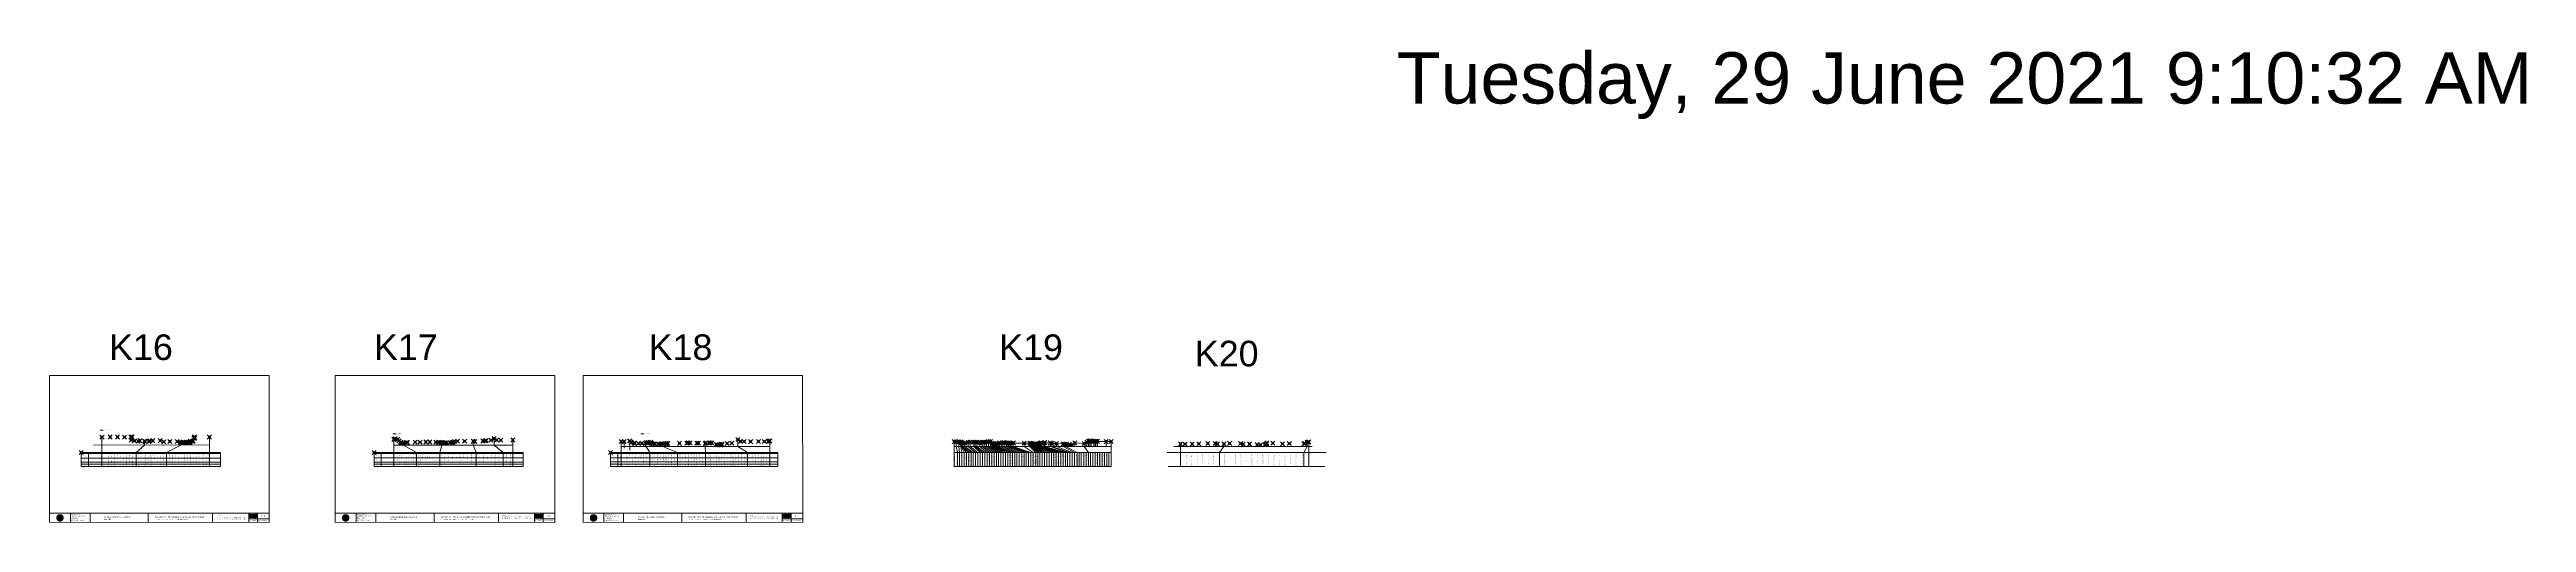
# Model space of a CAD drawing. Header units: millimetres. Extents: x -13548260 to 13046302109, y -19137686871 to 1424966580.
# Drawn here: x -1304308 to 1109468, y -23210 to 437875 of the extents above; entities that cross this region are included whole.
import ezdxf

# ---------------------------------------------------------------- set-up
doc = ezdxf.new("R2010")
doc.units = ezdxf.units.MM
doc.header["$PDMODE"] = 35
doc.header["$PDSIZE"] = 2000
doc.layers.get('0').update_dxf_attribs({"lineweight": 0})
doc.layers.add('geo', color=7, linetype='Continuous', lineweight=0)
doc.styles.get("Standard").update_dxf_attribs({"font": 'arial.ttf'})

# ---------------------------------------------------------------- blocks, each defined once
blk = doc.blocks.new('Geomatics_Circle_SPT')
at = {"layer": 'geo', "color": 2, "linetype": 'Continuous', "lineweight": 0}
for p, q in [((-25, 5), (-5, 25)), ((0, 25), (-25, 0)), ((-25, -5), (5, 25)), ((5, -25), (-25, 5)), ((-25, 0), (0, -25)), ((-10, 23), (-23, 10)), ((10, 23), (-23, -10)), ((-23, 10), (10, -23)), ((-21, 14), (-14, 21)), ((-21, -14), (14, 21)), ((14, -21), (-21, 14)), ((0, 0), (-18, 18)), ((0, 0), (-18, -18)), ((-14, 21), (21, -14)), ((21, 14), (-14, -21)), ((23, -10), (-10, 23)), ((-10, -23), (23, 10)), ((-5, 25), (25, -5)), ((25, 5), (-5, -25)), ((25, 0), (0, 25)), ((0, 0), (18, 18)), ((0, 0), (18, -18)), ((0, -25), (25, 0)), ((5, 25), (25, 5)), ((23, 10), (10, 23)), ((14, 21), (21, 14)), ((18, 18), (18, 18)), ((-5, -25), (-25, -5)), ((-23, -10), (-10, -23)), ((-14, -21), (-21, -14)), ((-18, -18), (-18, -18)), ((25, -5), (5, -25)), ((5, -25), (5, -25)), ((10, -23), (23, -10)), ((21, -14), (14, -21)), ((18, -18), (18, -18))]:
    blk.add_line(p, q, dxfattribs=at)
at = {"layer": 'geo', "color": 1, "linetype": 'Continuous', "lineweight": 0}
for p, q in [((5, 25), (-25, 5)), ((-5, 25), (-25, -5)), ((-25, 0), (10, 23)), ((-25, 0), (-10, 23)), ((14, 21), (-25, -5)), ((-14, 21), (-25, 5)), ((21, 14), (-25, 5)), ((-21, 14), (-25, -5)), ((-25, 0), (23, 10)), ((-25, 0), (-23, 10)), ((0, 0), (-25, 5)), ((-25, 5), (-21, -14)), ((-25, 5), (-5, -25)), ((-25, 5), (14, -21)), ((-25, 5), (-25, 5)), ((0, 0), (-25, -5)), ((-23, -10), (-25, 0)), ((-10, -23), (-25, 0)), ((10, -23), (-25, 0)), ((-23, 10), (0, 25)), ((-23, -10), (0, 25)), ((-23, 10), (18, 18)), ((-23, -10), (18, 18)), ((-23, 10), (-18, 18)), ((-23, -10), (-18, 18)), ((-18, -18), (-23, 10)), ((0, -25), (-23, 10)), ((-23, 10), (18, -18)), ((-23, 10), (25, 0)), ((-23, 9), (-23, 9)), ((-23, -10), (25, 0)), ((-5, 25), (-21, 14)), ((5, 25), (-21, -14)), ((14, 21), (-21, 14)), ((-14, 21), (-21, -14)), ((0, 0), (-21, 14)), ((-21, 14), (-14, -21)), ((-21, 14), (5, -25)), ((-21, 14), (-21, 14)), ((25, 5), (-21, 14)), ((0, 0), (-21, -14)), ((-18, 18), (10, 23)), ((-18, 18), (-10, 23)), ((-18, -18), (10, 23)), ((-18, -18), (-10, 23)), ((-10, -23), (-18, 18)), ((-18, 18), (10, -23)), ((-18, 18), (23, -10)), ((-18, 18), (-18, 18)), ((-18, 18), (23, 10)), ((-18, -18), (23, 10)), ((5, 25), (-14, 21)), ((-5, 25), (-14, -21)), ((0, 0), (-14, 21)), ((-14, 21), (-5, -25)), ((-14, 21), (-14, 21)), ((25, -5), (-14, 21)), ((21, 14), (-14, 21)), ((-14, -21), (25, 5)), ((0, 0), (-14, -21)), ((-10, 23), (0, 25)), ((-10, -23), (0, 25)), ((-10, 23), (0, -25)), ((-10, 23), (18, -18)), ((-10, 23), (-10, 23)), ((-10, 23), (25, 0)), ((-10, 23), (18, 18)), ((-10, -23), (18, 18)), ((25, 0), (-10, -23)), ((0, 0), (-5, 25)), ((-5, 25), (-5, 25)), ((21, -14), (-5, 25)), ((25, 5), (-5, 25)), ((14, 21), (-5, 25)), ((-5, -25), (21, 14)), ((0, 0), (-5, -25)), ((0, 0), (5, 25)), ((0, 25), (10, -23)), ((0, 25), (0, 25)), ((0, 25), (23, -10)), ((0, 25), (23, 10)), ((0, 25), (10, 23)), ((0, -25), (10, 23)), ((0, 0), (14, 21)), ((0, 0), (21, 14)), ((23, 10), (0, -25)), ((0, 0), (25, 5)), ((0, 0), (5, -25)), ((0, 0), (14, -21)), ((0, 0), (21, -14)), ((0, 0), (25, -5)), ((14, -21), (5, 25)), ((25, -5), (5, 25)), ((21, 14), (5, 25)), ((5, 25), (5, 25)), ((5, -25), (14, 21)), ((5, -25), (25, 5)), ((9, 23), (9, 23)), ((10, 23), (18, -18)), ((10, 23), (25, 0)), ((10, 23), (18, 18)), ((18, 18), (10, -23)), ((25, 0), (10, -23)), ((21, -14), (14, 21)), ((25, 5), (14, 21)), ((14, 21), (14, 21)), ((14, -21), (21, 14)), ((18, 18), (23, -10)), ((18, 18), (23, 10)), ((18, 18), (18, 18)), ((23, 10), (18, -18)), ((25, -5), (21, 14)), ((21, 14), (21, 14)), ((21, -14), (25, 5)), ((23, 10), (25, 0)), ((23, 10), (23, 10)), ((25, 0), (23, -10)), ((25, 5), (25, 5)), ((25, 0), (25, 0)), ((-25, 0), (-25, 0)), ((-25, 0), (23, -10)), ((-25, -5), (-25, -5)), ((-25, -5), (-14, -21)), ((-25, -5), (5, -25)), ((-25, -5), (21, -14)), ((-23, -10), (-23, -10)), ((-18, -18), (-23, -10)), ((0, -25), (-23, -10)), ((18, -18), (-23, -10)), ((-21, -14), (25, -5)), ((-21, -14), (-21, -14)), ((-21, -14), (-5, -25)), ((-21, -14), (14, -21)), ((23, -10), (-18, -18)), ((-18, -18), (-18, -18)), ((-10, -23), (-18, -18)), ((10, -23), (-18, -18)), ((-14, -21), (21, -14)), ((-14, -21), (-14, -21)), ((-14, -21), (5, -25)), ((18, -18), (-10, -23)), ((0, -25), (-10, -23)), ((-9, -23), (-9, -23)), ((-5, -25), (25, -5)), ((-5, -25), (14, -21)), ((-5, -25), (-5, -25)), ((23, -10), (0, -25)), ((10, -23), (0, -25)), ((0, -25), (0, -25)), ((5, -25), (21, -14)), ((5, -25), (5, -25)), ((18, -18), (10, -23)), ((10, -23), (10, -23)), ((14, -21), (25, -5)), ((14, -21), (14, -21)), ((23, -10), (18, -18)), ((18, -18), (18, -18)), ((21, -14), (21, -14)), ((23, -9), (23, -9)), ((25, -5), (25, -5))]:
    blk.add_line(p, q, dxfattribs=at)
at = {"layer": 'geo', "color": 114, "linetype": 'Continuous', "lineweight": 0}
for p, q in [((-25, 5), (14, 21)), ((18, 18), (-25, 0)), ((-25, -5), (21, 14)), ((-14, -21), (-25, 5)), ((10, 23), (-23, 10)), ((0, 0), (-23, 10)), ((-23, 10), (-10, -23)), ((0, 0), (-23, -10)), ((-21, 14), (5, 25)), ((-5, -25), (-21, 14)), ((25, 5), (-21, -14)), ((0, 25), (-18, 18)), ((-18, 18), (0, -25)), ((-14, 21), (-5, 25)), ((5, -25), (-14, 21)), ((0, 0), (-10, 23)), ((0, 0), (-10, -23)), ((-5, 25), (14, -21)), ((18, -18), (0, 25)), ((0, 0), (10, 23)), ((0, 0), (23, 10)), ((0, 0), (10, -23)), ((0, 0), (23, -10)), ((5, 25), (21, -14)), ((23, -10), (10, 23)), ((14, 21), (25, -5)), ((25, 0), (18, 18)), ((21, 14), (25, 5)), ((-25, 0), (-18, -18)), ((-21, -14), (-25, -5)), ((-18, -18), (25, 0)), ((25, -5), (-14, -21)), ((-10, -23), (23, -10)), ((21, -14), (-5, -25)), ((0, -25), (18, -18)), ((14, -21), (5, -25))]:
    blk.add_line(p, q, dxfattribs=at)
at = {"layer": 'geo', "color": 250, "linetype": 'Continuous', "lineweight": 0}
for p, q in [((25, 5), (-25, 5)), ((-25, 5), (-25, -5)), ((0, 0), (-25, 0)), ((-23, 10), (23, 10)), ((-23, 10), (-23, 10)), ((-23, -10), (-23, 10)), ((21, 14), (-21, 14)), ((-21, 14), (-21, -14)), ((-18, 18), (18, 18)), ((-18, -18), (-18, 18)), ((-14, 21), (-14, 21)), ((14, 21), (-14, 21)), ((-14, 21), (-14, -21)), ((-10, 23), (10, 23)), ((-10, -23), (-10, 23)), ((-5, 25), (5, 25)), ((-5, 25), (-5, -25)), ((0, 0), (0, 25)), ((0, 0), (0, -25)), ((0, 0), (25, 0)), ((5, 25), (5, -25)), ((10, -23), (10, 23)), ((14, 21), (14, -21)), ((18, -18), (18, 18)), ((21, 14), (21, 14)), ((21, -14), (21, 14)), ((23, 10), (23, -10)), ((25, 5), (25, 5)), ((25, -5), (25, 5)), ((-25, -5), (25, -5)), ((23, -10), (-23, -10)), ((-21, -14), (21, -14)), ((18, -18), (-18, -18)), ((-14, -21), (14, -21)), ((10, -23), (-10, -23)), ((-5, -25), (5, -25))]:
    blk.add_line(p, q, dxfattribs=at)
blk = doc.blocks.new('GeomaticsNZ TITLE BLOCK')
at = {"color": 7, "linetype": 'Continuous', "lineweight": 0}
for p, q in [((0, 95), (0, 1579)), ((0, 1579), (2363, 1579)), ((2363, 1579), (2364, 95)), ((2364, 95), (0, 95)), ((0, 95), (0, 0)), ((0, 0), (2364, -4)), ((16, 95), (2364, 95)), ((224, 95), (224, 0)), ((2364, 95), (383, 95)), ((436, 95), (436, -1)), ((1063, 95), (1063, -2)), ((1755, 95), (1755, -3)), ((2144, 95), (2144, -3)), ((2144, 82), (2239, 82)), ((2144, 71), (2239, 71)), ((2144, 60), (2239, 60)), ((2144, 49), (2239, 49)), ((2144, 35), (2364, 35)), ((2212, 95), (2212, 36)), ((2239, 95), (2239, -3)), ((2364, -4), (2364, 95))]:
    blk.add_line(p, q, dxfattribs=at)
at = {"color": 7, "linetype": 'Continuous', "lineweight": 0, "xscale": 1.36, "yscale": 1.36, "zscale": 1.36}
blk.add_blockref('Geomatics_Circle_SPT', (112, 46), dxfattribs=at)
at = {"color": 7, "linetype": 'Continuous', "lineweight": 0}
for s, p in [('PK&RR', (2213, 85)), ('ST', (2220, 64)), ('PK', (2220, 51))]:
    blk.add_text(s, height=5, dxfattribs=at).set_placement(p)
at = {"color": 7, "linetype": 'Continuous', "lineweight": 0, "attachment_point": 1}
for s, width, heights, insert, char_height in [('{\\C256;Geomatics N.Z. LTD                   }', 125.08, [15.8], (69, 50), 7), ('{\\C256;GEOMATICS N.Z. LTD                   \\PTELEPHONE:  M 021 023 6 00 55;\\PPO BOX 2177\\PSOUTH DUNEDIN\\PDUNEDIN 9044\\PEmail: geomaticsnz@gmail.com}', 3535.73, [94.7], (234, 83), 7), ('{\\C256;OTAGO REGIONAL COUNCIL\\PDunedin}', 3535.73, [0], (589, 64), 15), ('{\\C256;SURVEY OF THE KAKANUI AND KAURU RIVERS 2021}', 3535.73, [0], (1134, 64), 15), ('{\\C256;ELEVATIONS ARE SHOWN IN LOCAL OTAGO DATUM}', 3535.73, [0], (1134, 35), 10), ('{\\C256;Surveyed by:}', 3535.73, [0], (2145, 92), 7), ('{\\C256;Checked by:}', 3535.73, [0], (2145, 59), 7), ('{\\C256;Approved by:}', 3535.73, [0], (2145, 46), 7), ('{\\C256;JOB No 0032021}', 3535.73, [0], (2145, 21), 7), ('{\\C256;Drawn by:}', 3535.73, [0], (2146, 70), 7), ('{\\C256;Drawn:16-JUNE-2021}', 3535.73, [0], (2245, 21), 7)]:
    blk.add_mtext_dynamic_manual_height_columns(s, width=width, gutter_width=159, heights=heights, dxfattribs=dict(at, insert=insert, char_height=char_height))

msp = doc.modelspace()

# ---------------------------------------------------------------- linework, layer by layer
at = {"color": 7, "linetype": 'Continuous', "lineweight": 0}
for p, q in [((-1261519.51, 52162.302), (-1148556.337, 52463.036)), ((-1273488.859, 45000), (-1273488.859, 31248.305)), ((-1273488.859, 45000), (-1137719.644, 45000)), ((-1273488.859, 44076.552), (-1137719.644, 44076.552)), ((-1273488.859, 39458.613), (-1137719.644, 39458.613)), ((-1273488.859, 35602.182), (-1137719.644, 35602.182)), ((-1273488.859, 33627.919), (-1137719.644, 33627.919)), ((-1273488.859, 31248.305), (-1137719.644, 31248.305)), ((-1270307.695, 29878.784), (-1270307.695, 29878.784)), ((-1266475.71, 45000), (-1266475.71, 31248.305)), ((-988063.838, 45000), (-988063.838, 31248.305)), ((-988063.838, 45000), (-842905.665, 45000)), ((-988063.838, 44076.552), (-842905.665, 44076.552)), ((-988063.838, 39805.14), (-842905.665, 39805.14)), ((-988063.838, 35602.182), (-842905.665, 35602.182)), ((-988063.838, 33593.469), (-842905.665, 33593.469)), ((-988063.838, 31248.305), (-842905.665, 31248.305)), ((-984882.674, 29878.784), (-984882.674, 29878.784)), ((-981050.688, 45000), (-981050.688, 31248.305)), ((-757655.392, 45000), (-757655.392, 31248.305)), ((-757655.392, 45000), (-594491.944, 45000)), ((-757655.392, 44076.552), (-594491.944, 44076.552)), ((-757655.392, 39934.137), (-594491.944, 39934.137)), ((-757655.392, 35892.425), (-594491.944, 35892.425)), ((-757655.392, 33783.623), (-594491.944, 33783.623)), ((-757655.392, 31248.305), (-594491.944, 31248.305)), ((-754474.228, 29878.784), (-754474.228, 29878.784)), ((-750642.242, 45000), (-750642.242, 31248.305))]:
    msp.add_line(p, q, dxfattribs=at)
at = {"color": 1, "linetype": 'Continuous', "lineweight": 0}
for p, q in [((-1255074.78, 66878.515), (-1252002.607, 66878.515)), ((-969649.758, 63229.79), (-966577.586, 63229.79)), ((-728123.079, 63229.79), (-725050.906, 63229.79))]:
    msp.add_line(p, q, dxfattribs=at)
at = {"color": 2, "true_color": 0xf1eb1f}
msp.add_line((-1253233.546, 60071), (-1253233.546, 31248.305), dxfattribs=at)
at = {"color": 40, "true_color": 0xf8d731}
for p, q in [((-1148556.337, 60085), (-1148556.337, 31248.305)), ((-852795.059, 57200), (-852795.059, 31248.305))]:
    msp.add_line(p, q, dxfattribs=at)
at = {"linetype": 'Continuous', "lineweight": 0}
for p, q in [((-968939.272, 52181.351), (-852795.059, 52181.351)), ((-747461.506, 50743.884), (-602465.333, 50743.884))]:
    msp.add_line(p, q, dxfattribs=at)
for p, q in [((-968760.317, 57822.549), (-968760.317, 31248.305)), ((-747282.552, 55781.232), (-747282.552, 31248.305)), ((-602465.333, 56646.098), (-602465.333, 31619.171)), ((-208634.882, 50743.884), (-73775.943, 50743.884)), ((-202241.234, 53277), (-202241.234, 31248.305)), ((-1137719.644, 45000), (-1137719.644, 31248.305)), ((-842905.665, 45000), (-842905.665, 31248.305)), ((-594491.944, 45000), (-594491.944, 31248.305)), ((-422708.35, 31248.305), (-269704.489, 31248.305)), ((-215313.046, 45000), (-60329.503, 45000)), ((-214080.847, 31248.305), (-61413.799, 31248.305))]:
    msp.add_line(p, q)
at = {"color": 3}
for p, q in [((-744405.164, 55741.232), (-744405.164, 49289.302)), ((-738967.086, 56311.232), (-738967.086, 47441.6))]:
    msp.add_line(p, q, dxfattribs=at)
at = {"color": 7, "lineweight": 0}
for p, q in [((-422580.723, 55554), (-422580.723, 31120.645)), ((-422580.723, 50743.884), (-269704.489, 50743.884)), ((-420833.471, 55504), (-420833.471, 50743.884)), ((-420833.471, 50743.884), (-419406.854, 45000)), ((-418262.551, 55464), (-418262.551, 50703.884)), ((-418262.551, 50743.884), (-417579.794, 45000)), ((-416208.462, 55504), (-416208.462, 50743.884)), ((-416208.462, 50743.884), (-415195.266, 45000)), ((-415962.034, 54924), (-415962.034, 50743.884)), ((-415962.034, 50743.884), (-413068.065, 45000)), ((-415520.488, 54744), (-415520.488, 50743.884)), ((-415520.488, 50743.884), (-410752.152, 45000)), ((-415169.953, 54334), (-415169.953, 50743.884)), ((-415169.953, 50743.884), (-408522.023, 45000)), ((-414605.245, 54214), (-414605.245, 50743.884)), ((-414605.245, 50743.884), (-406291.882, 45000)), ((-412501.07, 54254), (-412501.07, 50743.884)), ((-404091.368, 45000), (-412501.07, 50743.884)), ((-409116.912, 55024), (-409116.912, 50743.884)), ((-401852.8, 45000), (-409116.912, 50743.884)), ((-407224.894, 55065), (-407224.894, 50743.884)), ((-399534.762, 45000), (-407224.894, 50743.884)), ((-403660.128, 55095), (-403660.128, 50743.884)), ((-397309.453, 45000), (-403660.128, 50743.884)), ((-402128.494, 55005), (-402128.494, 50743.884)), ((-395105.199, 45000), (-402128.494, 50743.884)), ((-400525.391, 54945), (-400525.391, 50743.884)), ((-400525.391, 50743.884), (-392952.476, 45000)), ((-397644.481, 54745), (-397644.481, 50743.884)), ((-397644.481, 50743.884), (-390639.428, 45000)), ((-395398.815, 54955), (-395398.815, 50743.884)), ((-388445.373, 45000), (-395398.815, 50743.884)), ((-393646.068, 54905), (-393646.068, 50743.884)), ((-393646.068, 50743.884), (-386179.134, 45000)), ((-391073.825, 55504), (-391073.825, 50743.884)), ((-391073.825, 50743.884), (-383769.338, 45000)), ((-389299.723, 55504), (-389299.723, 50743.884)), ((-389299.723, 50743.884), (-381602.821, 45000)), ((-387421.869, 55605), (-387421.869, 50844.884)), ((-387421.869, 50844.884), (-379407.03, 45000)), ((-385817.769, 54185), (-385817.769, 50743.884)), ((-385817.769, 50743.884), (-377181.952, 45000)), ((-384206.961, 53855), (-384206.961, 50743.884)), ((-384206.961, 50743.884), (-374888.478, 45000)), ((-383550.897, 53345), (-383550.897, 50743.884)), ((-383550.897, 50743.884), (-372808.716, 45000)), ((-383125.57, 52955), (-383125.57, 50743.884)), ((-370367.266, 45000), (-383125.57, 50743.884)), ((-382254.333, 53335), (-382254.333, 50743.884)), ((-368219.691, 45000), (-382254.333, 50743.884)), ((-380716.395, 53765), (-380716.395, 50743.884)), ((-380716.395, 50743.884), (-365966.929, 45000)), ((-378631.776, 54246), (-378631.776, 50743.884)), ((-375852.718, 54326), (-375852.718, 50743.884)), ((-361516.336, 45000), (-375852.718, 50743.884)), ((-373910.095, 54626), (-373910.095, 50743.884)), ((-359249.611, 45000), (-373910.095, 50743.884)), ((-371892.273, 54546), (-371892.273, 50743.884)), ((-356923.996, 45000), (-371892.273, 50743.884)), ((-369811.371, 54286), (-369811.371, 50743.884)), ((-354627.826, 45000), (-369811.371, 50743.884)), ((-369383.212, 53896), (-369383.212, 50743.884)), ((-369383.212, 50743.884), (-352490.281, 45000)), ((-367349.986, 54196), (-367349.986, 50743.884)), ((-350339.609, 45000), (-367349.986, 50743.884)), ((-365087.069, 54226), (-365087.069, 50743.884)), ((-365087.069, 50743.884), (-348035.316, 45000)), ((-354460.483, 54116), (-354460.483, 50743.884)), ((-354460.483, 50743.884), (-345654.212, 45000)), ((-349095.677, 54007), (-349095.677, 50743.884)), ((-349095.677, 50743.884), (-343196.297, 45000)), ((-347717.872, 53617), (-347717.872, 50743.884)), ((-341314.465, 45000), (-347717.872, 50743.884)), ((-347114.53, 53347), (-347114.53, 50743.884)), ((-347114.53, 50743.884), (-339240.592, 45000)), ((-346014.019, 53247), (-346014.019, 50743.884)), ((-346014.019, 50743.884), (-336886.14, 45000)), ((-344532.001, 53267), (-344532.001, 50743.884)), ((-344532.001, 53267), (-344532.001, 50743.884)), ((-344532.001, 50743.884), (-334675.256, 45000)), ((-343362.316, 53257), (-343362.316, 50743.884)), ((-332475.021, 45000), (-343362.316, 50743.884)), ((-342352.985, 53327), (-342352.985, 50743.884)), ((-330189.245, 45000), (-342352.985, 50743.884)), ((-341031.679, 53447), (-341031.679, 50743.884)), ((-341031.679, 50743.884), (-327778.684, 45000)), ((-340105.404, 53367), (-340105.404, 50743.884)), ((-325699.117, 45000), (-340105.404, 50743.884)), ((-339500.369, 53607), (-339500.369, 50743.884)), ((-323398.685, 45000), (-339500.369, 50743.884)), ((-338358.405, 54307), (-338358.405, 50743.884)), ((-321075.11, 45000), (-338358.405, 50743.884)), ((-335435.989, 54417), (-335435.989, 50743.884)), ((-316482.952, 45000), (-335435.989, 50743.884)), ((-334298.362, 54587), (-334298.362, 50743.884)), ((-334298.362, 49838.592), (-334298.362, 49826.884)), ((-329011.02, 54287), (-329011.02, 50743.884)), ((-329011.02, 50743.884), (-312244.616, 45000)), ((-327463.604, 53857), (-327463.604, 50743.884)), ((-327463.604, 50743.884), (-309989.911, 45000)), ((-323024.43, 53717), (-323024.43, 50743.884)), ((-323024.43, 50743.884), (-307823.686, 45000)), ((-316414.149, 53468), (-316414.149, 50743.884)), ((-316414.149, 50743.884), (-305481.764, 45000)), ((-314929.424, 52928), (-314929.424, 50743.884)), ((-313303.324, 53108), (-313303.324, 50743.884)), ((-310287.32, 52828), (-310287.32, 50743.884)), ((-308072.195, 52403), (-308072.195, 50743.884)), ((-305223.933, 54494), (-305223.933, 50743.884)), ((-296107.208, 53744), (-296107.208, 50743.884)), ((-293438.942, 55054), (-293438.942, 50743.884)), ((-291830.761, 56129), (-291830.761, 50743.884)), ((-290404.701, 56199), (-290404.701, 50743.884)), ((-289260.392, 56389), (-289260.392, 50743.884)), ((-286540.03, 55749), (-286540.03, 50743.884)), ((-285364.647, 55749), (-285364.647, 50743.884)), ((-284601.152, 56119), (-284601.152, 50743.884)), ((-282964.003, 55899), (-282964.003, 50743.884)), ((-274601.681, 55609), (-274601.681, 50848.884)), ((-269704.489, 55779), (-269704.489, 31248.305)), ((-422580.723, 45000), (-269704.489, 45000)), ((-419406.854, 31248.305), (-419406.854, 45000)), ((-417579.794, 31248.305), (-417579.794, 45000)), ((-415195.266, 31248.305), (-415195.266, 45000)), ((-413068.065, 31248.305), (-413068.065, 45000)), ((-410752.152, 31248.305), (-410752.152, 45000)), ((-408522.023, 31248.305), (-408522.023, 45000)), ((-406291.882, 31248.305), (-406291.882, 45000)), ((-404091.368, 31248.305), (-404091.368, 45000)), ((-401852.8, 31248.305), (-401852.8, 45000)), ((-399534.762, 31248.305), (-399534.762, 45000)), ((-397309.453, 31248.305), (-397309.453, 45000)), ((-395105.199, 31248.305), (-395105.199, 45000)), ((-392952.476, 31248.305), (-392952.476, 45000)), ((-390639.428, 31248.305), (-390639.428, 45000)), ((-388445.373, 31248.305), (-388445.373, 45000)), ((-386179.134, 31248.305), (-386179.134, 45000)), ((-383769.338, 31248.305), (-383769.338, 45000)), ((-381602.821, 31248.305), (-381602.821, 45000)), ((-379407.03, 31248.305), (-379407.03, 45000)), ((-377181.952, 31248.305), (-377181.952, 45000)), ((-374888.478, 31248.305), (-374888.478, 45000)), ((-372808.716, 31248.305), (-372808.716, 45000)), ((-370367.266, 31248.305), (-370367.266, 45000)), ((-368219.691, 31248.305), (-368219.691, 45000)), ((-365966.929, 31248.305), (-365966.929, 45000)), ((-361516.336, 31248.305), (-361516.336, 45000)), ((-359249.611, 31248.305), (-359249.611, 45000)), ((-356923.996, 31248.305), (-356923.996, 45000)), ((-354627.826, 31248.305), (-354627.826, 45000)), ((-352490.281, 31248.305), (-352490.281, 45000)), ((-350339.609, 31248.305), (-350339.609, 45000)), ((-348035.316, 31248.305), (-348035.316, 45000)), ((-345654.212, 31248.305), (-345654.212, 45000)), ((-343196.297, 31248.305), (-343196.297, 45000)), ((-341314.465, 31248.305), (-341314.465, 45000)), ((-339240.592, 31248.305), (-339240.592, 45000)), ((-336886.14, 31248.305), (-336886.14, 45000)), ((-334675.256, 31248.305), (-334675.256, 45000)), ((-332475.021, 31248.305), (-332475.021, 45000)), ((-330189.245, 31248.305), (-330189.245, 45000)), ((-327778.684, 31248.305), (-327778.684, 45000)), ((-325699.117, 31248.305), (-325699.117, 45000)), ((-323398.685, 31248.305), (-323398.685, 45000)), ((-321075.11, 31248.305), (-321075.11, 45000)), ((-318781.308, 31248.305), (-318781.308, 45000)), ((-316482.952, 31248.305), (-316482.952, 45000)), ((-314283.094, 31248.305), (-314283.094, 45000)), ((-312244.616, 31248.305), (-312244.616, 45000)), ((-309989.911, 31248.305), (-309989.911, 45000)), ((-307823.686, 31248.305), (-307823.686, 45000)), ((-305481.764, 31248.305), (-305481.764, 45000)), ((-300914.194, 31248.305), (-300914.194, 45000)), ((-298859.895, 31248.305), (-298859.895, 45000)), ((-296475.901, 31248.305), (-296475.901, 45000)), ((-294193.342, 31248.305), (-294193.342, 45000)), ((-289856.484, 31248.305), (-289856.484, 45000)), ((-287624.656, 31248.305), (-287624.656, 45000)), ((-285266.014, 31248.305), (-285266.014, 45000)), ((-283008.821, 31248.305), (-283008.821, 45000)), ((-280776.992, 31248.305), (-280776.992, 45000)), ((-278653.397, 31248.305), (-278653.397, 45000)), ((-276141.098, 31248.305), (-276141.098, 45000)), ((-274025.469, 31248.305), (-274025.469, 45000)), ((-271909.84, 31248.305), (-271909.84, 45000))]:
    msp.add_line(p, q, dxfattribs=at)
at = {"color": 32, "true_color": 0xcd6928}
msp.add_line((-77269.173, 55203), (-77269.173, 31248.305), dxfattribs=at)
at = {"color": 7}
for p, q in [((-1273488.859, 45000), (-1137719.644, 45000)), ((-1273488.859, 45000), (-1137719.644, 45000)), ((-1273488.859, 45000), (-1137719.644, 45000)), ((-988063.838, 45000), (-842905.665, 45000)), ((-988063.838, 45000), (-842905.665, 45000)), ((-988063.838, 45000), (-842905.665, 45000)), ((-757655.392, 45000), (-594491.944, 45000)), ((-757655.392, 45000), (-594491.944, 45000)), ((-757655.392, 45000), (-594491.944, 45000))]:
    msp.add_line(p, q, dxfattribs=at)
at = {"color": 40, "true_color": 0xf8d731}
for points in [[(-1211849.976, 56033), (-1211840.023, 52294.56), (-1219856.203, 45000), (-1219856.203, 31248.305)], [(-1175873.252, 54804), (-1175866.827, 52390.329), (-1190293.95, 45000), (-1190293.95, 31248.305)], [(-959221.18, 54227), (-959215.803, 52207.237), (-946821.577, 45000), (-946821.577, 31248.305)], [(-922149.596, 54678), (-922143.281, 52305.932), (-923969.026, 45000), (-923969.026, 31248.305)], [(-891471.558, 55919), (-891471.558, 52181.351), (-888579.55, 45000), (-888579.55, 31248.305)], [(-871058.903, 58729), (-871058.903, 52181.351), (-862292.817, 45000), (-862292.817, 31248.305)]]:
    msp.add_lwpolyline(points, dxfattribs=at)
at = {"color": 30, "true_color": 0xf26722}
for points in [[(-723852.371, 54171.232), (-723852.371, 52181.351), (-719160.382, 45000), (-719160.382, 31248.305)], [(-706845.437, 53502.232), (-706845.437, 50743.884), (-692373.738, 45000), (-692373.738, 31248.305)], [(-665465.365, 53683.232), (-665465.365, 50743.884), (-665465.365, 50743.884)], [(-665422.86, 50743.884), (-664915.509, 45000), (-664915.509, 31248.305)], [(-633665.824, 57624.232), (-633665.824, 50743.884), (-624208.694, 45000), (-624208.694, 31248.305)]]:
    msp.add_lwpolyline(points, dxfattribs=at)
at = {"color": 1}
msp.add_lwpolyline([(-269704.489, 55779), (-274601.681, 55609), (-282964.003, 55899), (-284601.152, 56119), (-285364.647, 55749), (-286540.03, 55749), (-289260.392, 56389), (-290404.701, 56199), (-291830.761, 56129), (-293438.942, 55054), (-296107.208, 53744), (-305223.933, 54494), (-308072.195, 52403), (-310287.32, 52828), (-313303.324, 53108), (-314929.424, 52928), (-316414.149, 53468), (-323024.43, 53717), (-327463.604, 53857), (-329011.02, 54287), (-334298.362, 54587), (-335435.989, 54417), (-337601.024, 54417), (-338358.405, 54307), (-339500.369, 53607), (-340105.404, 53367), (-341031.679, 53447), (-342352.985, 53327), (-344532.001, 53267), (-346014.019, 53247), (-347114.53, 53347), (-347717.872, 53617), (-349095.677, 54007), (-365087.069, 54226), (-367349.986, 54196), (-369383.212, 53896), (-369383.212, 54286), (-371892.273, 54546), (-373910.095, 54626), (-375852.718, 54326), (-378631.776, 54246), (-380716.395, 53765), (-382254.333, 53335), (-383125.57, 52955), (-383550.897, 53345), (-384206.961, 53855), (-385817.769, 54185), (-387421.869, 55605), (-389299.723, 55585), (-391073.825, 55175), (-393646.068, 54905), (-395398.815, 54955), (-397644.481, 54745), (-400525.391, 54945), (-402128.494, 55005), (-403660.128, 55095), (-407224.894, 55065), (-409116.912, 55024), (-412501.07, 54254), (-414605.245, 54214), (-415169.953, 54334), (-415520.488, 54744), (-415962.034, 54924), (-416208.462, 55504), (-418262.551, 55464), (-420833.471, 55504), (-422580.723, 55554)], dxfattribs=at)
at = {"color": 7, "lineweight": 0}
for points in [[(-378631.776, 54246), (-378631.776, 50743.884), (-363747.918, 45000), (-363747.918, 31248.305)], [(-337601.024, 54407), (-337601.024, 50743.884), (-318781.308, 45000), (-318781.308, 31248.305)], [(-334298.362, 50743.884), (-314283.094, 45000)], [(-314929.424, 51209.931), (-302952.417, 45000), (-302952.417, 31248.305)], [(-296107.208, 50743.884), (-291925.852, 45000), (-291925.852, 31248.305)]]:
    msp.add_lwpolyline(points, dxfattribs=at)
at = {"color": 32, "true_color": 0xcd6928}
for points in [[(-159823.968, 53349), (-159823.968, 50743.884), (-164084.93, 45000), (-164084.93, 31248.305)], [(-78606.481, 55093), (-78606.481, 50743.884), (-82145.882, 45000), (-82145.882, 31248.305)]]:
    msp.add_lwpolyline(points, dxfattribs=at)
for p in [(-1253233.546, 60071), (-1245287.023, 60121), (-1238002.513, 60151), (-1231241.707, 60052), (-1224936.657, 60112), (-1224607.322, 57042), (-1223708.093, 60092), (-1221669.107, 56282), (-1217842.354, 56072), (-1216323.399, 56522), (-1211138.699, 55583), (-1207642.855, 55883), (-1206491.1, 56353), (-1203673.482, 56513), (-1196418.714, 56583), (-1192911.062, 55453), (-1187119.912, 55844), (-1179950.754, 55744), (-1177114.096, 55044), (-1174217.132, 54904), (-1172779.25, 54904), (-1171078.847, 55014), (-1170714.895, 54604), (-1168789.851, 54695), (-1167818.671, 54375), (-1167696.544, 54865), (-1167065.753, 55935), (-1165196.5, 55755), (-1164337.94, 56385), (-1163709.943, 59145), (-1162958.973, 60075), (-1162868.882, 59105), (-968760.317, 57822.549), (-967483.353, 58177), (-964989.072, 58097), (-963777.16, 56447), (-962121.29, 55077), (-961851.865, 54227), (-961622.693, 54247), (-961228.618, 54147), (-959779.215, 54137), (-956564.153, 54687), (-955452.685, 54837), (-948085.394, 55047), (-943302.421, 55017), (-937555.376, 55238), (-933731.679, 55268), (-927970.041, 55068), (-925347.179, 54958), (-923012.994, 54828), (-920632.539, 54588), (-919264.429, 54538), (-917378.712, 54608), (-914064.088, 54678), (-912243.588, 54868), (-911022.979, 55198), (-909676.108, 55698), (-906658.509, 55958), (-899800.945, 56118), (-891471.558, 55919), (-889861.74, 55679), (-889762.252, 55689), (-881896.586, 56209), (-879946.607, 56449), (-878915.421, 56759), (-874169.539, 57089), (-871058.903, 58729), (-868599.263, 57159), (-864617.778, 56989), (-852795.059, 57200), (-202241.234, 53277), (-197807.617, 53247), (-190789.525, 53327), (-184289.782, 53558), (-175456.886, 53808), (-168437.216, 53838), (-166291.389, 53349), (-159823.968, 53349), (-154293.034, 53919), (-143506.13, 53780), (-141162.941, 53160), (-135001.666, 53280), (-127454.08, 52620), (-124277.934, 52421), (-119868.985, 52691), (-118512.465, 53111), (-118037.557, 54261), (-112248.916, 54031), (-102731.623, 53542), (-96146.803, 53822), (-81842.187, 53673), (-80868.877, 53753)]:
    msp.add_point(p)
at = {"color": 40, "true_color": 0xf8d731}
for p in [(-1211849.976, 56033), (-1175873.252, 54804), (-1148556.337, 60085), (-959221.18, 54227), (-922149.596, 54678), (-747282.552, 55781.232), (-744405.164, 55741.232), (-738967.086, 56311.232), (-737785.081, 55131.232), (-737427.414, 54911.232), (-734958.045, 54081.232), (-733836.826, 53951.232), (-730285.028, 53861.232), (-727133.235, 53951.232), (-722657.375, 54681.232), (-720731.965, 54872.232), (-718450.463, 54922.232), (-718149.696, 54012.232), (-717289.291, 53742.232), (-715936.578, 53422.232), (-714068.918, 53332.232), (-710977.94, 53332.232), (-708673.659, 53382.232), (-703901.499, 53582.232), (-702368.448, 53732.232), (-701877.656, 53772.232), (-690338.483, 53983.232), (-683053.387, 54223.232), (-681979.077, 54463.232), (-680201.581, 54383.232), (-673453.69, 54213.232), (-671928.858, 54133.232), (-664796.566, 54273.232), (-661563.899, 54184.232), (-660562.87, 54394.232), (-658935.142, 54484.232), (-654522.993, 52874.232), (-653366.183, 52584.232), (-651793.024, 52684.232), (-651109.628, 52644.232), (-650027.135, 52144.232), (-649767.975, 52814.232), (-649515.26, 53024.232), (-648898.896, 52885.232), (-643862.011, 53884.232), (-639309.472, 54144.232), (-630866.909, 55855.232), (-627525.112, 55795.232), (-621097.172, 55615.232), (-613442.227, 55645.232), (-607783.642, 55685.232), (-603667.13, 55845.232), (-602618.353, 56465.232), (-602465.333, 56275.232)]:
    msp.add_point(p, dxfattribs=at)
at = {"color": 30, "true_color": 0xf26722}
for p in [(-723852.371, 54171.232), (-706845.437, 53502.232), (-665465.365, 53683.232), (-633665.824, 57624.232)]:
    msp.add_point(p, dxfattribs=at)
at = {"color": 7, "lineweight": 0}
for p in [(-422580.723, 55554), (-420833.471, 55504), (-418262.551, 55464), (-416208.462, 55504), (-415962.034, 54924), (-415520.488, 54744), (-415169.953, 54334), (-414605.245, 54214), (-412501.07, 54254), (-409116.912, 55024), (-407224.894, 55065), (-403660.128, 55095), (-402128.494, 55005), (-400525.391, 54945), (-397644.481, 54745), (-395398.815, 54955), (-393646.068, 54905), (-391073.825, 55175), (-389299.723, 55585), (-387421.869, 55605), (-385817.769, 54185), (-384206.961, 53855), (-383550.897, 53345), (-383125.57, 52955), (-382254.333, 53335), (-380716.395, 53765), (-378631.776, 54246), (-375852.718, 54326), (-373910.095, 54626), (-371892.273, 54546), (-369811.371, 54286), (-369383.212, 53896), (-367349.986, 54196), (-365087.069, 54226), (-354460.483, 54116), (-349095.677, 54007), (-347717.872, 53617), (-347114.53, 53347), (-346014.019, 53247), (-344532.001, 53267), (-343362.316, 53257), (-342352.985, 53327), (-341031.679, 53447), (-340105.404, 53367), (-339500.369, 53607), (-338358.405, 54307), (-337601.024, 54407), (-335435.989, 54417), (-334298.362, 54587), (-329011.02, 54287), (-327463.604, 53857), (-323024.43, 53717), (-316414.149, 53468), (-314929.424, 52928), (-313303.324, 53108), (-310287.32, 52828), (-308072.195, 52403), (-305223.933, 54494), (-296107.208, 53744), (-293438.942, 55054), (-291830.761, 56129), (-290404.701, 56199), (-289260.392, 56389), (-286540.03, 55749), (-285364.647, 55749), (-284601.152, 56119), (-282964.003, 55899), (-274601.681, 55609), (-269704.489, 55779)]:
    msp.add_point(p, dxfattribs=at)
at = {"color": 32, "true_color": 0xcd6928}
for p in [(-202241.234, 53277), (-197807.617, 53247), (-190789.525, 53327), (-184289.782, 53558), (-175456.886, 53808), (-168437.216, 53838), (-166291.389, 53349), (-159823.968, 53349), (-154293.034, 53919), (-143506.13, 53780), (-141162.941, 53160), (-135001.666, 53280), (-127454.08, 52620), (-124277.934, 52421), (-119868.985, 52691), (-118512.465, 53111), (-118037.557, 54261), (-112248.916, 54031), (-102731.623, 53542), (-96146.803, 53822), (-81842.187, 53673), (-80868.877, 53753), (-78606.481, 55093), (-77269.173, 55203)]:
    msp.add_point(p, dxfattribs=at)
at = {"color": 7, "linetype": 'Continuous', "lineweight": 0}
for p in [(-1273488.859, 45000), (-988063.838, 45000), (-757655.392, 45000)]:
    msp.add_point(p, dxfattribs=at)

# ---------------------------------------------------------------- block references
at = {"color": 7, "linetype": 'Continuous', "lineweight": 0, "xscale": 90.52460151977424, "yscale": 90.52460151977424, "zscale": 90.52460151977424}
for p in [(-1304307.76, -22888.858), (-1025822.675, -22888.858), (-784295.996, -22888.858)]:
    msp.add_blockref('GeomaticsNZ TITLE BLOCK', p, dxfattribs=at)

# ---------------------------------------------------------------- texts
at = {"color": 3, "linetype": 'Continuous', "lineweight": 0}
msp.add_text('Tuesday, 29 June 2021 9:10:32 AM', height=50000, dxfattribs=at).set_placement((8614.4, 385213.22))
at = {"color": 7, "linetype": 'Continuous', "lineweight": 0}
for s, height, p in [('Ground Level', 500, (-1250643.834, 66856.311)), ('Ground Level', 500, (-965218.813, 63207.586)), ('Ground Level', 500, (-723692.133, 63207.586)), ('Section K16', 500, (-1273559.617, 29797.682)), ('DATUM 45.00', 500, (-1273559.606, 45146.766)), ('Ground Level', 500, (-1272017.328, 34533.521)), ('Chainage', 500, (-1272014.941, 32077.102)), ('Easting', 500, (-1272035.405, 37481.59)), ('Northing', 500, (-1271962.6, 41560.657)), ('Section K17', 500, (-988134.595, 29797.682)), ('DATUM 45.00', 500, (-988134.584, 45146.766)), ('Ground Level', 500, (-986592.307, 34533.521)), ('Chainage', 500, (-986589.919, 32077.102)), ('Easting', 500, (-986610.383, 37481.59)), ('Northing', 500, (-986537.579, 41560.657)), ('Section K17', 500, (-757726.15, 29797.682)), ('DATUM 45.00', 500, (-757726.138, 45146.766)), ('Ground Level', 500, (-756183.861, 34533.521)), ('Chainage', 500, (-756181.473, 32077.102)), ('Easting', 500, (-756201.937, 37481.59)), ('Northing', 500, (-756129.133, 41560.657)), ('A1 HORIZONTAL SCALE  1:700      VERTICAL SCALE   1:700 ', 700, (-1140678.701, -18583.064)), ('A3 HORIZONTAL SCALE  1:1400    VERTICAL SCALE   1:1400 ', 700, (-1140678.701, -20200.743)), ('SCALE :  ', 700, (-1140711.102, -16965.385)), ('K16', 1500, (-1097949.434, -17657.439)), ('A1 HORIZONTAL SCALE  1:700      VERTICAL SCALE   1:700 ', 700, (-863417.978, -18330.82)), ('A3 HORIZONTAL SCALE  1:1400    VERTICAL SCALE   1:1400 ', 700, (-863417.978, -19948.499)), ('SCALE :  ', 700, (-863450.379, -16713.141)), ('K17', 1500, (-819464.35, -17657.439)), ('A1 HORIZONTAL SCALE  1:700      VERTICAL SCALE   1:700 ', 700, (-621891.298, -18330.82)), ('A3 HORIZONTAL SCALE  1:1400    VERTICAL SCALE   1:1400 ', 700, (-621891.298, -19948.499)), ('SCALE :  ', 700, (-621923.699, -16713.141)), ('K17', 1500, (-577937.67, -17657.439))]:
    msp.add_text(s, height=height, dxfattribs=at).set_placement(p)
for s, p in [('-27.73 60.07 1426377.67  5005879.82', (-1253631.458, 31494.792)), ('-19.79 60.12 1426381.80 5005873.03', (-1246783.145, 31565.756)), ('-12.50 60.15 1426385.16 5005866.55', (-1243808.798, 31565.756)), ('-5.74 60.05  1426388.83 5005860.87', (-1240834.451, 31691.414)), (' 0.56 60.11  1426392.10 5005855.48', (-1237860.103, 31684.593)), (' 0.89 57.04  1426391.24 5005855.24', (-1234885.756, 31684.593)), (' 1.79 60.09  1426393.51 5005855.46', (-1231911.409, 31637.526)), (' 3.83 56.28  1426393.28 5005852.42', (-1228937.061, 31684.252)), (' 7.66 56.07  1426394.56 5005848.81', (-1225962.714, 31680.5)), (' 9.18 56.52  1426396.25 5005847.93', (-1222988.366, 31684.593)), (' 14.36 55.58 1426398.40 5005843.20', (-1217039.672, 31637.526)), (' 17.86 55.88 1426400.39 5005840.30', (-1214065.324, 31637.526)), (' 19.01 56.35 1426401.35 5005839.52', (-1211090.977, 31637.526)), (' 21.83 56.51 1426402.69 5005837.04', (-1208116.629, 31693.119)), (' 29.08 56.58 1426406.46 5005830.84', (-1205142.282, 31693.119)), (' 32.59 55.45 1426408.21 5005827.80', (-1202167.935, 31684.252)), (' 38.38 55.84 1426410.89 5005822.66', (-1199193.587, 31684.252)), (' 45.55 55.74 1426414.42 5005816.42', (-1196219.24, 31704.716)), (' 48.39 55.04 1426415.78 5005813.93', (-1193245.234, 31704.716)), (' 51.28 54.90 1426417.47 5005811.56', (-1187296.539, 31684.593)), (' 52.72 54.90 1426418.37 5005810.42', (-1184322.533, 31684.593)), (' 54.42 55.01 1426419.48 5005809.10', (-1181348.185, 31684.593)), (' 54.79 54.60 1426419.62 5005808.76', (-1178374.179, 31684.593)), (' 56.71 54.70 1426420.73 5005807.18', (-1175400.172, 31684.593)), (' 57.68 54.38 1426421.15 5005806.30', (-1172425.825, 31684.593)), (' 57.80 54.87 1426421.00 5005806.07', (-1169451.478, 31684.593)), (' 58.44 55.94 1426421.53 5005805.65', (-1166477.471, 31684.593)), (' 60.30 55.76 1426422.31 5005803.94', (-1163503.124, 31687.321)), (' 61.16 56.39 1426422.66 5005803.15', (-1160528.777, 31687.321)), (' 61.79 59.15 1426423.10 5005802.68', (-1157554.429, 31687.321)), (' 62.54 60.08 1426425.23 5005803.10', (-1154580.082, 31687.321)), (' 62.63 59.11 1426424.55 5005802.57', (-1151605.734, 31687.321)), (' -0.21 57.86  1426514.64  5005888.48', (-969113.197, 31681.646)), ('1.07   58.18  1426514.72  5005887.26', (-965316.321, 31627.758)), ('3.56   58.10  1426514.37  5005884.75', (-963037.621, 31674.484)), ('4.78   56.45  1426514.30  5005883.54', (-960758.581, 31694.948)), ('6.43   55.08  1426514.41  5005881.88', (-958479.54, 31677.554)), ('6.70   54.23  1426514.45  5005881.61', (-956200.5, 31677.554)), ('6.93   54.25  1426514.00  5005881.40', (-953921.459, 31677.554)), ('7.32   54.15  1426514.29  5005880.99', (-951642.418, 31670.732)), ('8.77   54.14  1426514.29  5005879.54', (-949363.378, 31675.507)), ('9.33   54.23  1426514.38  5005878.98', (-947084.678, 31674.825)), ('11.99  54.69  1426514.08  5005876.33', (-944805.638, 31627.758)), ('13.10  54.84  1426514.02  5005875.22', (-942526.597, 31627.758)), ('20.47  55.05  1426513.69  5005867.86', (-940247.556, 31683.352)), ('25.25  55.02  1426513.52  5005863.08', (-937968.516, 31683.352)), ('31.00  55.24  1426513.23  5005857.34', (-935689.475, 31674.484)), ('34.82  55.27  1426512.84  5005853.53', (-933410.434, 31674.484)), ('40.58  55.07  1426512.67  5005847.77', (-931131.394, 31694.948)), ('43.21  54.96  1426512.78  5005845.14', (-928852.694, 31694.948)), ('45.54  54.83  1426512.63  5005842.81', (-926573.654, 31694.948)), ('46.40  54.68  1426512.78  5005841.94', (-924294.613, 31694.948)), ('47.92  54.59  1426512.57  5005840.43', (-922015.914, 31694.948)), ('49.29  54.54  1426512.59  5005839.06', (-919234.827, 31686.08)), ('51.17  54.61  1426512.41  5005837.18', (-915442.37, 31665.957)), ('54.49  54.68  1426512.23  5005833.87', (-911649.912, 31665.957)), ('56.31  54.87  1426512.18  5005832.05', (-907857.455, 31665.957)), ('57.53  55.20  1426512.14  5005830.83', (-904064.998, 31665.957)), ('58.88  55.70  1426512.19  5005829.48', (-900272.541, 31665.957)), ('61.89  55.96  1426511.50  5005826.49', (-896480.425, 31668.686)), ('68.75  56.12  1426511.39  5005819.63', (-892688.309, 31668.686)), ('77.08  55.92  1426511.22  5005811.30', (-888895.852, 31661.865)), ('78.69  55.68  1426511.19  5005809.69', (-885103.395, 31661.865)), ('78.79  55.69  1426511.20  5005809.59', (-881311.279, 31661.865)), ('86.66  56.21  1426510.90  5005801.73', (-877519.163, 31666.64)), ('88.61  56.45  1426510.86  5005799.78', (-873726.706, 31666.64)), ('89.64  56.76  1426510.81  5005798.75', (-869934.59, 31666.64)), ('94.38  57.09  1426510.57  5005794.01', (-866142.474, 31665.957)), ('97.49  58.73  1426510.49  5005790.90', (-862350.017, 31665.957)), ('99.95  57.16  1426510.21  5005788.45', (-858557.56, 31665.957)), ('103.93 56.99  1426510.09  5005784.47', (-854765.444, 31411.818)), ('115.76 57.20  1426509.54  5005772.66', (-852913.803, 31411.818)), ('-0.29  56.10  1426639.63  5005923.15', (-747475.923, 31691.989)), ('2.59   56.06  1426640.09  5005920.86', (-741340.939, 31725.943)), ('8.02   56.63  1426640.95  5005915.49', (-738621.327, 31718.099)), ('9.21   55.45  1426640.98  5005914.30', (-735901.373, 31717.417)), ('9.56   55.23  1426641.06  5005913.95', (-733181.42, 31717.417)), ('12.03  54.40  1426641.70  5005911.55', (-730461.466, 31670.35)), ('13.16  54.27  1426642.25  5005910.51', (-727741.512, 31670.35)), ('16.71  54.18  1426642.64  5005906.97', (-725021.559, 31670.35)), ('19.86  54.27  1426643.32  5005903.89', (-722301.946, 31670.35)), ('24.33  55.00  1426643.86  5005899.44', (-716862.039, 31725.943)), ('26.26  55.19  1426644.23  5005897.55', (-714142.085, 31725.943)), ('28.54  55.24  1426644.55  5005895.29', (-711422.132, 31725.943)), ('28.84  54.33  1426644.58  5005894.99', (-708702.519, 31725.943)), ('29.70  54.06  1426644.83  5005894.16', (-705982.566, 31725.943)), ('31.06  53.74  1426645.41  5005892.89', (-703262.612, 31717.076)), ('32.92  53.65  1426645.34  5005890.98', (-700542.658, 31717.076)), ('36.01  53.65  1426645.90  5005887.94', (-697822.705, 31717.076)), ('38.32  53.70  1426646.41  5005885.69', (-695102.751, 31717.076)), ('40.15  53.82  1426646.73  5005883.89', (-692382.798, 31737.54)), ('43.09  53.90  1426647.18  5005880.98', (-689662.844, 31737.54)), ('44.62  54.05  1426647.33  5005879.45', (-686942.89, 31737.54)), ('45.11  54.09  1426647.20  5005878.93', (-684222.937, 31737.54)), ('56.65  54.30  1426649.11  5005867.55', (-681502.983, 31717.417)), ('63.94  54.54  1426650.52  5005860.40', (-678783.029, 31720.145)), ('65.01  54.78  1426651.04  5005859.40', (-676063.076, 31720.145)), ('66.79  54.70  1426651.52  5005857.68', (-673343.463, 31720.145)), ('73.54  54.53  1426652.21  5005850.95', (-670623.851, 31713.324)), ('75.06  54.45  1426652.60  5005849.47', (-667903.897, 31713.324)), ('81.53  54.00  1426653.81  5005843.12', (-665184.285, 31718.099)), ('82.20  54.59  1426653.63  5005842.41', (-662464.331, 31718.099)), ('85.43  54.51  1426654.50  5005839.28', (-659744.377, 31718.099)), ('86.43  54.72  1426654.65  5005838.29', (-657024.424, 31718.099)), ('88.06  54.81  1426654.72  5005836.65', (-654304.47, 31718.099)), ('92.47  53.20  1426655.40  5005832.29', (-651584.516, 31717.417)), ('93.63  52.91  1426655.77  5005831.18', (-648864.563, 31717.417)), ('95.20  53.01  1426655.69  5005829.57', (-646144.609, 31717.417)), ('95.88  52.97  1426655.53  5005828.85', (-643424.656, 31717.417)), ('96.96  52.47  1426656.05  5005827.84', (-640704.702, 31717.417)), ('97.22  53.14  1426656.30  5005827.62', (-637985.089, 31717.417)), ('97.48  53.35  1426656.51  5005827.40', (-635265.136, 31717.417)), ('98.09  53.21  1426658.13  5005827.07', (-632545.182, 31717.417)), ('103.13 54.21  1426657.83  5005821.89', (-629825.229, 31670.35)), ('107.68 54.47  1426658.87  5005817.45', (-627105.275, 31670.35)), ('113.33 57.95  1426658.85  5005811.72', (-624385.662, 31670.35)), ('116.13 56.18  1426659.72  5005809.03', (-621665.709, 31670.35)), ('119.47 56.12  1426659.96  5005805.68', (-618945.755, 31670.35)), ('125.89 55.94  1426661.02  5005799.34', (-616226.143, 31670.35)), ('133.55 55.97  1426662.40  5005791.81', (-613506.189, 31670.35)), ('139.21 56.01  1426663.34  5005786.23', (-610786.235, 31670.35)), ('143.32 56.17  1426664.02  5005782.17', (-608066.282, 31670.35)), ('144.37 56.79  1426664.45  5005781.18', (-605346.328, 31670.35)), ('144.53 56.60  1426664.88  5005781.10', (-602626.375, 31670.35)), (' 1.09  53.84  1426789.11  5005924.23', (-201739.188, 31172.248)), ('27.29  53.28  1426769.16  5005951.52', (-196389.155, 31227.841)), ('31.72  53.25  1426771.90  5005948.03', (-191039.121, 31218.974)), ('38.74  53.33  1426775.87  5005942.24', (-185689.088, 31218.974)), ('45.24  53.56  1426779.95  5005937.17', (-180339.055, 31239.438)), ('54.07  53.81  1426785.30  5005930.14', (-174989.022, 31219.315)), ('63.24  53.35  1426790.64  5005922.69', (-169638.988, 31222.043)), ('69.70  53.35  1426794.39  5005917.42', (-164288.955, 31222.043)), ('75.23  53.92  1426797.62  5005912.93', (-158938.922, 31215.222)), ('86.02  53.78  1426803.86  5005904.13', (-153588.889, 31219.997)), ('88.36  53.16  1426805.30  5005902.28', (-148238.856, 31219.997)), ('94.53  53.28  1426809.01  5005897.36', (-142888.822, 31219.315)), ('102.07  52.62  1426813.40  5005891.22', (-137538.789, 31172.248)), ('105.25  52.42  1426815.28  5005888.66', (-132188.756, 31172.248)), ('109.66  52.69  1426817.73  5005884.99', (-126839.064, 31172.248)), ('111.01  53.11  1426818.62  5005883.96', (-121489.03, 31172.248)), ('111.49  54.26  1426818.85  5005883.54', (-116138.997, 31172.248)), ('117.28  54.03  1426820.62  5005877.69', (-110788.964, 31172.248)), ('126.80  53.54  1426828.22  5005871.43', (-105438.931, 31172.248)), ('133.38  53.82  1426831.40  5005865.60', (-100088.898, 31172.248)), ('147.68  53.67  1426842.80  5005856.25', (-94738.864, 31172.248)), ('148.66  53.75  1426844.28  5005856.16', (-89388.831, 31172.248)), ('150.92  55.09  1426842.11  5005851.70', (-82472.593, 31172.248)), ('152.26  55.20  1426842.83  5005850.57', (-77345.441, 31172.248))]:
    msp.add_text(s, height=500, rotation=90).set_placement(p)
at = {"color": 40, "true_color": 0xf8d731}
for s, p in [(' 13.65 56.03 1426398.72 5005844.19', (-1220014.019, 31637.526)), (' 49.63 54.80 1426416.60 5005812.97', (-1190270.886, 31704.716)), (' 76.94 60.09 1426429.94 5005789.13', (-1148631.387, 31680.5))]:
    msp.add_text(s, height=500, rotation=90, dxfattribs=at).set_placement(p)
at = {"color": 30, "true_color": 0xf26722}
msp.add_text('23.14  54.49  1426643.95  5005900.67', height=500, rotation=90, dxfattribs=at).set_placement((-719581.993, 31725.943))
at = {"color": 7, "lineweight": 0}
for s, p in [('-0.17  55.55  1426712.28  5005959.74', (-422078.677, 31226.136)), ('1.58  55.50  1426712.87  5005958.21', (-419839.378, 31172.248)), ('4.15  55.46  1426713.25  5005955.66', (-417600.08, 31239.438)), ('6.20  55.50  1426713.57  5005953.63', (-415360.44, 31222.043)), ('6.45  54.92  1426713.68  5005953.40', (-413120.8, 31222.043)), ('6.89  54.74  1426713.73  5005952.96', (-410881.16, 31222.043)), ('7.24  54.33  1426713.71  5005952.60', (-408641.52, 31215.222)), ('7.81  54.21  1426713.60  5005952.01', (-406401.88, 31215.222)), ('9.91  54.25  1426714.22  5005949.98', (-404162.241, 31219.315)), ('13.29  55.02  1426714.71  5005946.63', (-401922.942, 31172.248)), ('15.19  55.07  1426714.94  5005944.75', (-399683.302, 31172.248)), ('18.75  55.10  1426715.68  5005941.26', (-397444.003, 31172.248)), ('20.28  55.01  1426715.82  5005939.73', (-395204.704, 31227.841)), ('21.89  54.95  1426716.15  5005938.16', (-392965.065, 31227.841)), ('24.77  54.75  1426717.76  5005935.54', (-390725.425, 31227.841)), ('27.01  54.96  1426717.58  5005933.21', (-388485.785, 31227.841)), ('28.76  54.91  1426718.07  5005931.52', (-386246.145, 31227.841)), ('31.34  55.18  1426718.33  5005928.95', (-384006.505, 31218.974)), ('33.11  55.59  1426718.78  5005927.23', (-381766.865, 31218.974)), ('34.99  55.61  1426719.00  5005925.36', (-379527.226, 31218.974)), ('36.59  54.19  1426719.93  5005923.91', (-377287.586, 31218.974)), ('38.20  53.86  1426720.00  5005922.28', (-375047.946, 31218.974)), ('38.86  53.35  1426721.12  5005921.85', (-372808.306, 31218.974)), ('39.28  52.96  1426721.66  5005921.54', (-370568.666, 31218.974)), ('40.16  53.34  1426721.81  5005920.68', (-368329.026, 31239.438)), ('41.69  53.77  1426719.75  5005918.68', (-366089.387, 31239.438)), ('43.78  54.25  1426720.24  5005916.65', (-363849.747, 31239.438)), ('46.56  54.33  1426721.19  5005914.00', (-361610.107, 31239.438)), ('48.50  54.63  1426721.17  5005912.02', (-359370.467, 31239.438)), ('50.52  54.55  1426721.45  5005910.02', (-357130.827, 31219.315)), ('52.60  54.29  1426722.08  5005908.02', (-354891.528, 31219.315)), ('53.03  53.90  1426722.48  5005907.66', (-352652.23, 31219.315)), ('55.06  54.20  1426722.95  5005905.68', (-350412.59, 31219.315)), ('57.32  54.23  1426723.44  5005903.47', (-348173.291, 31219.315)), ('67.95  54.12  1426725.32  5005893.01', (-345933.651, 31222.043)), ('73.31  54.01  1426726.22  5005887.72', (-343694.011, 31215.222)), ('74.69  53.62  1426726.60  5005886.39', (-341454.372, 31215.222)), ('75.30  53.35  1426726.83  5005885.82', (-339214.732, 31215.222)), ('76.40  53.25  1426726.99  5005884.73', (-336975.092, 31215.222)), ('77.88  53.27  1426727.09  5005883.24', (-334735.452, 31215.222)), ('79.05  53.26  1426727.04  5005882.04', (-332495.812, 31215.222)), ('80.06  53.33  1426727.29  5005881.06', (-330256.172, 31219.997)), ('81.38  53.45  1426727.42  5005879.74', (-328016.533, 31219.997)), ('82.31  53.37  1426727.91  5005878.89', (-325776.893, 31219.997)), ('82.91  53.61  1426728.15  5005878.32', (-323537.253, 31219.997)), ('84.05  54.31  1426728.63  5005877.25', (-321297.613, 31219.997)), ('84.81  54.41  1426728.69  5005876.49', (-319057.973, 31219.997)), ('86.97  54.42  1426728.82  5005874.31', (-316818.674, 31219.997)), ('88.11  54.59  1426729.02  5005873.19', (-314579.035, 31219.997)), ('93.40  54.29  1426729.82  5005867.96', (-312339.395, 31219.315)), ('94.95  53.86  1426730.11  5005866.44', (-310099.755, 31219.315)), ('99.39  53.72  1426731.05  5005862.10', (-307860.115, 31219.315)), ('106.00  53.47  1426732.41  5005855.63', (-305620.475, 31172.248)), ('107.48  52.93  1426732.68  5005854.17', (-303380.835, 31172.248)), ('109.11  53.11  1426733.23  5005852.62', (-301141.196, 31172.248)), ('112.12  52.83  1426733.86  5005849.67', (-298901.556, 31172.248)), ('114.34  52.40  1426733.33  5005847.32', (-296661.916, 31172.248)), ('117.19  54.49  1426734.33  5005844.61', (-294422.276, 31172.248)), ('126.30  53.74  1426735.81  5005835.61', (-292182.636, 31172.248)), ('128.97  55.05  1426737.20  5005833.16', (-289942.996, 31172.248)), ('130.58  56.13  1426737.42  5005831.56', (-287703.357, 31172.248)), ('132.01  56.20  1426737.64  5005830.15', (-285463.717, 31172.248)), ('133.15  56.39  1426738.08  5005829.07', (-283224.077, 31172.248)), ('135.87  55.75  1426738.55  5005826.39', (-280984.437, 31172.248)), ('137.05  55.75  1426738.64  5005825.21', (-278744.797, 31172.248)), ('137.81  56.12  1426738.68  5005824.44', (-276505.157, 31172.248)), ('139.45  55.90  1426738.77  5005822.79', (-274265.518, 31172.248)), ('147.81  55.61  1426740.15  5005814.54', (-272025.878, 31172.248)), ('152.71  55.78  1426741.07  5005809.73', (-269786.579, 31172.248))]:
    msp.add_text(s, height=500, rotation=90, dxfattribs=at).set_placement(p)
at = {"char_height": 25000, "attachment_point": 1}
for s, insert in [('K16', (-1246262.763, 160139.013)), ('K17', (-988183.454, 160139.013)), ('K18', (-720467.293, 160139.013)), ('K19', (-378856.675, 160139.013)), ('K20', (-188210.359, 153933.601))]:
    msp.add_mtext_dynamic_manual_height_columns(s, width=97508.68034, gutter_width=25000, heights=[0], dxfattribs=dict(at, insert=insert))

doc.saveas('drawing.dxf')
